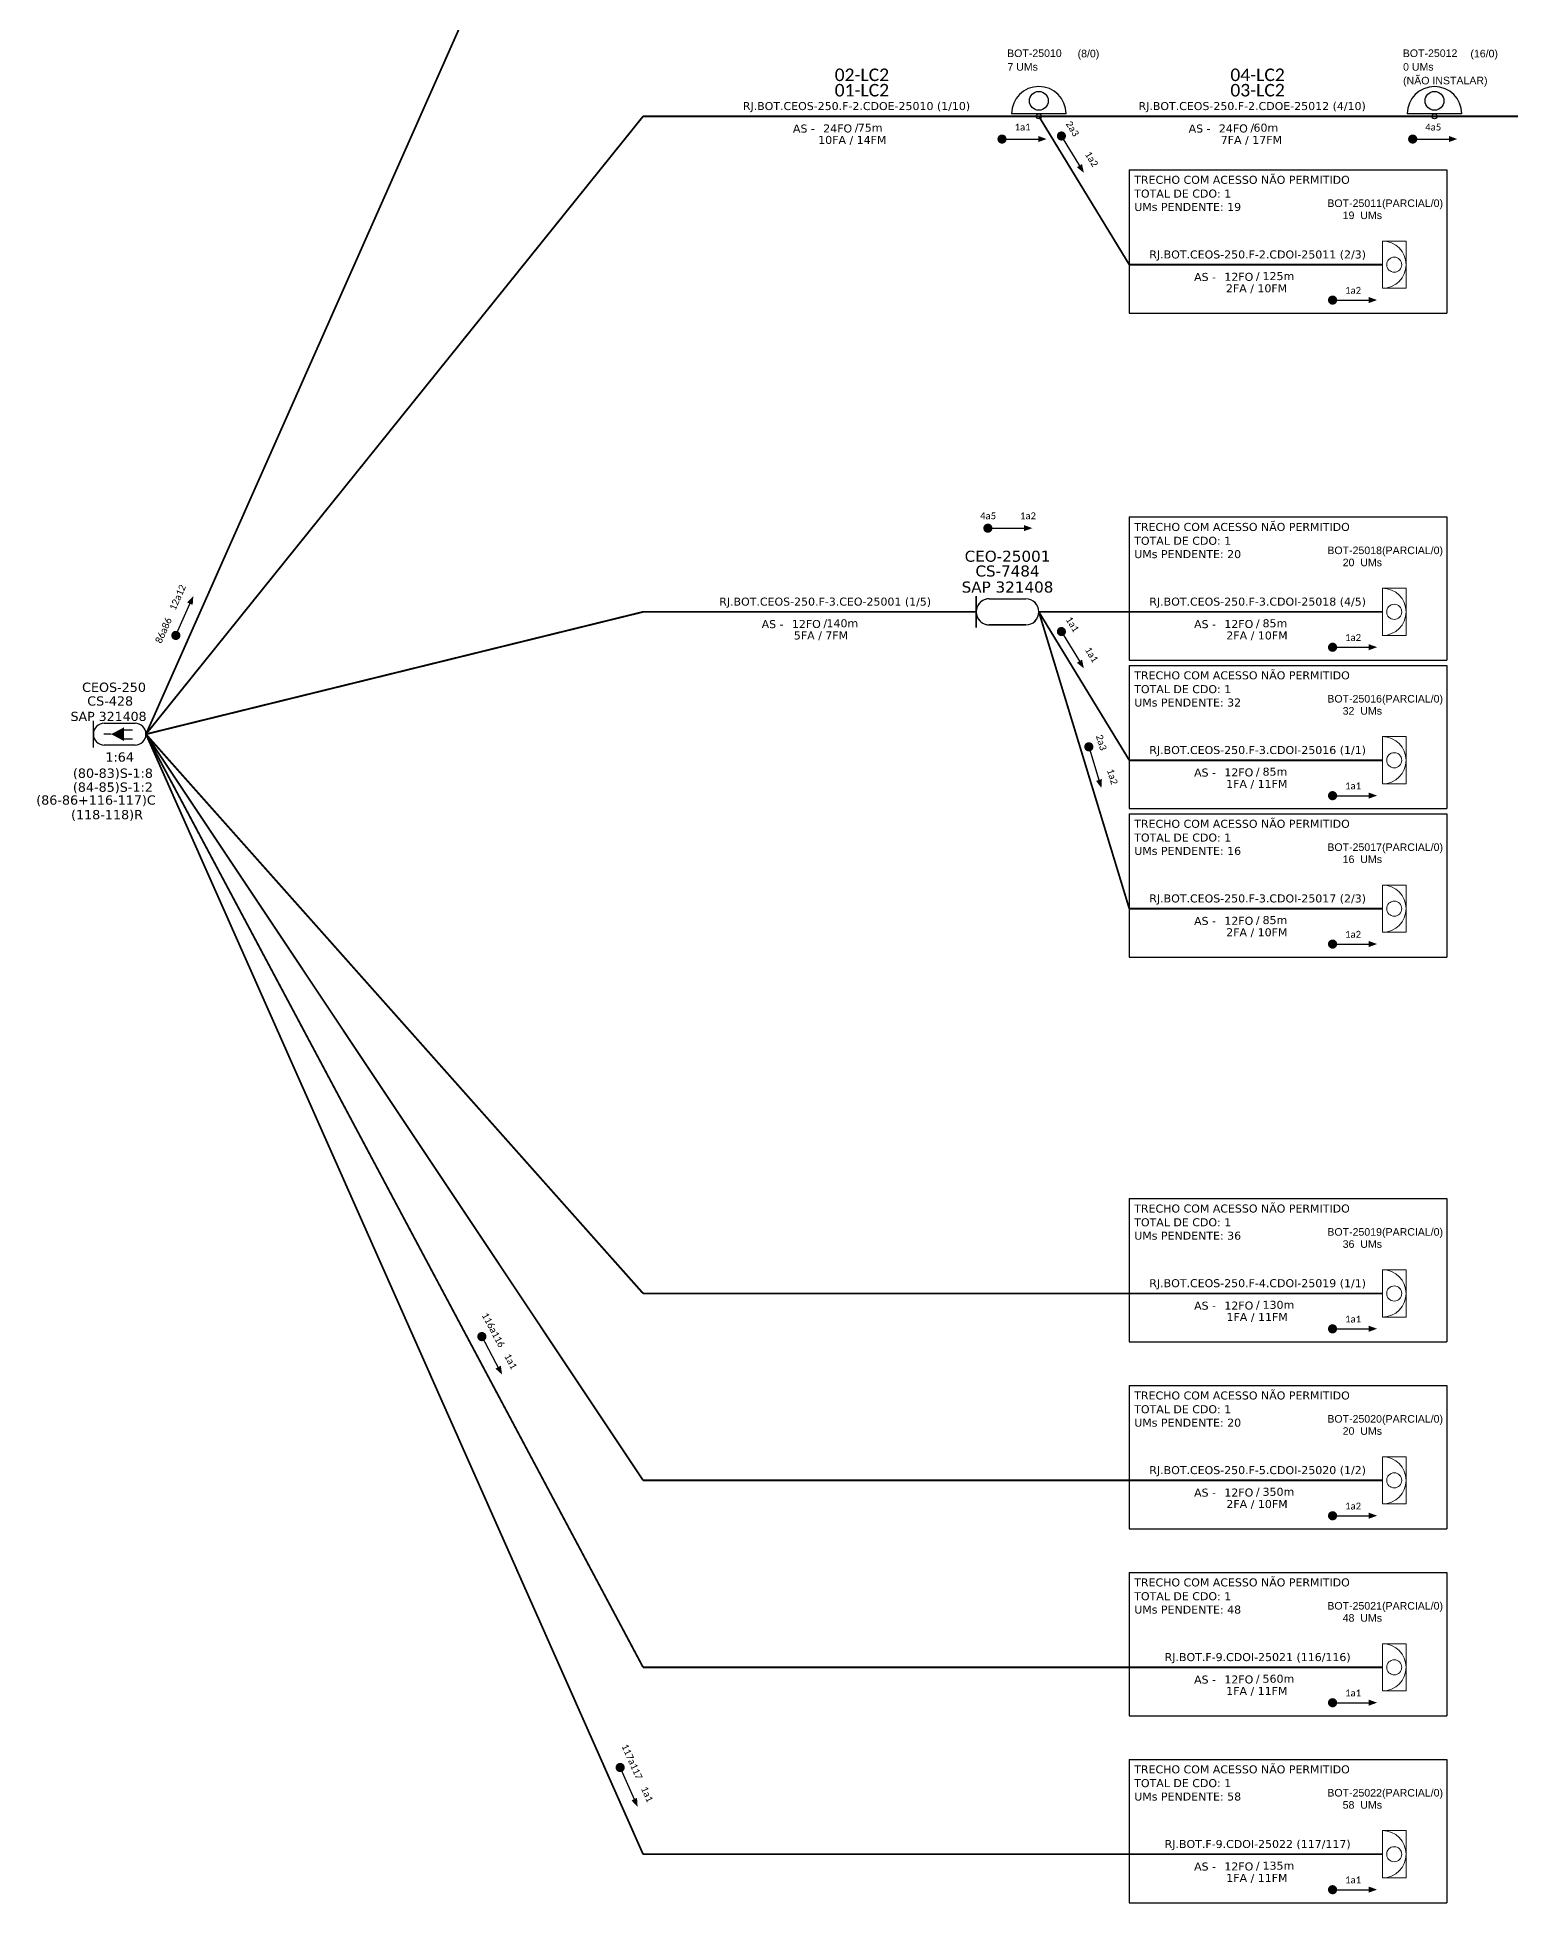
# Model space of a CAD drawing. Header units: millimetres. Extents: x 6890 to 7761, y -602 to 149.
# Drawn here: x 6938.8 to 7261, y -602.4 to -194.7 of the extents above; entities that cross this region are included whole.
import ezdxf
from ezdxf.enums import TextEntityAlignment as Align

# ---------------------------------------------------------------- set-up
doc = ezdxf.new("R2010")
doc.units = ezdxf.units.MM
for name, color, linetype, lineweight in [("20.0-LEGENDA DOS CDO'S", 1, 'Continuous', 0), ('20.1-CDO_INTERIOR', 1, 'Continuous', 0), ('20.2-CDO_POSTE', 1, 'Continuous', 5), ('40.1-ETIQUETAS', 1, 'Continuous', 20)]:
    doc.layers.add(name, color=color, linetype=linetype, lineweight=lineweight)
for name, color, linetype in [('20.4-CEOS', 1, 'Continuous'), ('CABO OPTICO EXISTENTE', 5, 'Continuous'), ('CAP a instalar', 1, 'Continuous'), ('CD de instalação futura', 8, 'Continuous'), ('label_cabos', 7, 'Continuous'), ('SETA', 7, 'Continuous')]:
    doc.layers.add(name, color=color, linetype=linetype)
doc.styles.add('ARIAL', font='arial.ttf')
doc.styles.add('siredit', font='verdana.ttf')
doc.linetypes.add('FENCELINE1', pattern='A,0.25,-0.1,[133,ltypeshp.shx,S=0.1,R=0,X=-0.1,Y=0],-0.1,1', length=1.45)

# ---------------------------------------------------------------- blocks, each defined once
blk = doc.blocks.new('ETIQUETA_RS5F')
at = {"layer": '40.1-ETIQUETAS', "color": 0, "style": 'siredit'}
blk.add_text('/', height=1.5, dxfattribs=at).set_placement((1.55, -1.95), align=Align.MIDDLE_RIGHT)
for tag, p in [('ETIQUETA_R_PRIMARIA', (1.18, 4.1)), ('ETIQUETA_R_SECUNDARIA', (1.18, 2.1)), ('F_ATIVAS/F_MORTAS', (1.11, -4.24))]:
    blk.add_attdef(tag, text='', height=1.5, dxfattribs=at).set_placement(p, align=Align.MIDDLE_CENTER)
for tag, p in [('TIPO_CABO', (-6.62, -2.12)), ('CAP_CABO', (0.37, -2.09))]:
    blk.add_attdef(tag, text='', height=1.5, dxfattribs=at).set_placement(p, align=Align.MIDDLE_RIGHT)
blk.add_attdef('METROS', text='', height=1.5, dxfattribs=at).set_placement((2.11, -1.95), align=Align.MIDDLE_LEFT)
for tag, p in [('FUSÃO_1', (0.82, -8.39)), ('FUSÃO_2', (0.82, -10.6)), ('FUSÃO_3', (0.82, -12.93)), ('FUSÃO_4', (0.82, -15.14)), ('FUSÃO_5', (0.82, -17.16))]:
    blk.add_attdef(tag, text='', height=1.5, dxfattribs=at).set_placement(p, align=Align.CENTER)
blk = doc.blocks.new('CDOE-TEXTO PADRÃO')
at = {"layer": "20.0-LEGENDA DOS CDO'S", "color": 0, "style": 'ARIAL'}
for tag, p in [('CDO_N', (0.49, 7.39)), ('CORDOALHA', (0.5, 4.33)), ('SAP', (0.51, 1.67)), ('SPLITER_1', (0.59, -0.91)), ('SPLITER_2', (0.6, -3.55)), ('(XX-XX_F)S', (0.54, -8.29)), ('(XX-XX_L)S', (0.55, -10.83)), ('UMS', (0.55, -13.15))]:
    blk.add_attdef(tag, p, '', height=1.7, rotation=0.118, dxfattribs=at)
blk.add_attdef('FIBRAS_UTILIZADAS', text='', height=1.7, rotation=0.118, dxfattribs=at).set_placement((19.77, 7.43), align=Align.CENTER)
blk = doc.blocks.new('CDOE POSTE_')
at = {"color": 1}
blk.add_line((12.92, -5.49), (-2.38, -5.49), dxfattribs=at)
for centre, radius in [((5.27, -1.86), 2.64), ((5.27, -6.2), 0.708)]:
    blk.add_circle(centre, radius, dxfattribs=at)
blk.add_arc((5.27, -5.49), 7.65, 0, 180, dxfattribs=at)
blk = doc.blocks.new('CDOI_INT')
at = {"layer": '20.1-CDO_INTERIOR', "color": 0, "lineweight": 18}
blk.add_lwpolyline([(4.25, -4.25), (4.25, 4.25), (0, 4.25), (0, -4.25)], close=True, dxfattribs=at)
blk.add_circle((2.12, 0), 1.36, dxfattribs=at)
blk.add_arc((0, 0), 4.25, 270, 90, dxfattribs=at)
at = {"layer": "20.0-LEGENDA DOS CDO'S", "color": 0, "style": 'ARIAL'}
for tag, p in [('CDO_N', (-0.08, 10.38)), ('SPLITER_1', (21.18, 10.38)), ('SAP', (-0.08, 6.23)), ('SURVEY', (-0.08, 8.2)), ('SPLITER_2', (21.19, 8.68)), ('1:XX', (5.94, -2.22)), ('UMS', (5.94, -4.24))]:
    blk.add_attdef(tag, p, '', height=1.36, dxfattribs=at)
blk.add_attdef('FIBRAS_UTILIZADAS', text='', height=1.36, dxfattribs=at).set_placement((15.34, 10.38), align=Align.CENTER)
blk = doc.blocks.new('CEO')
at = {"layer": 'CAP a instalar', "linetype": 'Continuous'}
for p, q in [((34376.45, 58706.74), (34376.45, 58714.31)), ((34379.59, 58713.67), (34388.39, 58713.67)), ((34388.39, 58707.39), (34379.59, 58707.39))]:
    blk.add_line(p, q, dxfattribs=at)
for centre, start_param, end_param in [((34379.59, 58710.53), 6.283185, 9.424778), ((34388.39, 58710.53), 3.141593, 6.283185)]:
    blk.add_ellipse(centre, major_axis=(0, 3.14), ratio=1, start_param=start_param, end_param=end_param, dxfattribs=at)
at = {"layer": '20.4-CEOS', "color": 7, "style": 'siredit'}
for tag, p in [('CEO-2701', (34383.99, 58725.26)), ('CSPROJ.', (34383.99, 58721.69)), ('SAP321406', (34383.99, 58717.83))]:
    blk.add_attdef(tag, text='', height=2.66, rotation=0.0129, dxfattribs=at).set_placement(p, align=Align.TOP_CENTER)
blk = doc.blocks.new('CEOS_UN_SC')
at = {"layer": '20.4-CEOS', "color": 0}
for p, q in [((-9.11, 2.39), (-2.39, 2.39)), ((-2.39, -2.39), (-9.11, -2.39))]:
    blk.add_line(p, q, dxfattribs=at)
for points in [[(-11.5, -2.89), (-11.5, 2.89)], [(-7.6, 0), (-9.22, 0)], [(-4.96, 0.95), (-2.92, 0.95)], [(-4.96, -1.04), (-2.92, -1.04)]]:
    blk.add_lwpolyline(points, dxfattribs=at)
blk.add_lwpolyline([(-7.6, 0, 0, 2.95, 0), (-4.83, 0, 2.95, 2.95, 0)], format="xyseb", dxfattribs=at)
for centre, start, end in [((-9.11, 0), 90, 270), ((-2.39, 0), 270, 90)]:
    blk.add_arc(centre, 2.39, start, end, dxfattribs=at)
at = {"layer": '20.4-CEOS', "color": 7, "style": 'siredit'}
for tag, height, p in [('LOCAL?', 2.03, (-5.75, 7.27)), ('NOME?', 2.03, (-5.75, 10.27)), ('TIPO?', 2, (-8.17, 3.89))]:
    blk.add_attdef(tag, text='', height=height, dxfattribs=at).set_placement(p, align=Align.MIDDLE_CENTER)
for tag, p in [('RACIO_SPLITAGEM', (-5.75, -3.97)), ('FIBRAS_RESERVA', (-5.75, -7.51))]:
    blk.add_attdef(tag, text='', height=2.03, dxfattribs=at).set_placement(p, align=Align.TOP_CENTER)

msp = doc.modelspace()

# ---------------------------------------------------------------- linework, layer by layer
at = {"color": 8}
msp.add_line((7250.26, -211.39), (7238.36, -211.39), dxfattribs=at)
at = {"const_width": 1}
for points in [[(7149.25, -216.92, 1), (7150.25, -216.92, 1)], [(7162.48, -215.82, 1), (7162.99, -216.67, 1)], [(7239.04, -216.92, 1), (7240.04, -216.92, 1)]]:
    msp.add_lwpolyline(points, format="xyb", close=True, dxfattribs=at)
at = {"color": 3}
for points in [[(7177.58, -223.63), (7247, -223.63), (7247, -254.96)], [(7177.58, -223.63), (7177.58, -254.96)], [(7177.58, -254.96), (7247, -254.96)], [(7177.58, -299.52), (7247, -299.52), (7247, -330.85)], [(7177.58, -299.52), (7177.58, -330.85)], [(7177.58, -330.85), (7247, -330.85)], [(7177.58, -331.96), (7247, -331.96), (7247, -363.29)], [(7177.58, -331.96), (7177.58, -363.29)], [(7177.58, -363.29), (7247, -363.29)], [(7177.58, -364.4), (7247, -364.4), (7247, -395.74)], [(7177.58, -364.4), (7177.58, -395.74)], [(7177.58, -395.74), (7247, -395.74)], [(7177.58, -448.51), (7247, -448.51), (7247, -479.84)], [(7177.58, -448.51), (7177.58, -479.84)], [(7177.58, -479.84), (7247, -479.84)], [(7177.58, -489.37), (7247, -489.37), (7247, -520.71)], [(7177.58, -489.37), (7177.58, -520.71)], [(7177.58, -520.71), (7247, -520.71)], [(7177.58, -530.24), (7247, -530.24), (7247, -561.57)], [(7177.58, -530.24), (7177.58, -561.57)], [(7177.58, -561.57), (7247, -561.57)], [(7177.58, -571.11), (7247, -571.11), (7247, -602.44)], [(7177.58, -571.11), (7177.58, -602.44)], [(7177.58, -602.44), (7247, -602.44)]]:
    msp.add_lwpolyline(points, dxfattribs=at)
at = {"color": 8}
for points, const_width in [([(7221.52, -252.12, 1), (7222.52, -252.12, 1)], 1), ([(7146.16, -301.98, 1), (7147.16, -301.98, 1)], 0.999), ([(6968.91, -325.87, 1), (6969.32, -324.96, 1)], 1), ([(7162.48, -324.15, 1), (7162.99, -325, 1)], 1), ([(7221.52, -328.01, 1), (7222.52, -328.01, 1)], 1), ([(7168.59, -349.29, 1), (7168.88, -350.25, 1)], 1), ([(7221.52, -360.45, 1), (7222.52, -360.45, 1)], 1), ([(7221.52, -392.89, 1), (7222.52, -392.89, 1)], 1), ([(7221.52, -477, 1), (7222.52, -477, 1)], 1), ([(7035.79, -478.25, 1), (7036.26, -479.14, 1)], 1), ([(7221.52, -517.86, 1), (7222.52, -517.86, 1)], 1), ([(7221.52, -558.73, 1), (7222.52, -558.73, 1)], 1), ([(7066.06, -572.42, 1), (7066.46, -573.34, 1)], 1), ([(7221.52, -599.6, 1), (7222.52, -599.6, 1)], 1)]:
    msp.add_lwpolyline(points, format="xyb", close=True, dxfattribs=dict(at, const_width=const_width))
for points in [[(7144.11, -316.83), (7144.11, -323.7)], [(7146.96, -317.42), (7154.95, -317.42)], [(7146.96, -323.12), (7154.95, -323.12)]]:
    msp.add_lwpolyline(points, dxfattribs=at)
for centre, radius in [((7244.31, -208.56), 2.05), ((7244.31, -211.94), 0.551)]:
    msp.add_circle(centre, radius, dxfattribs=at)
for centre, radius, start, end in [((7244.31, -211.39), 5.95, 0, 180), ((7146.96, -320.27), 2.85, 90.0129, 270.0129), ((7154.95, -320.27), 2.85, 270.0129, 90.0129)]:
    msp.add_arc(centre, radius, start, end, dxfattribs=at)
at = {"layer": 'CAP a instalar', "linetype": 'FENCELINE1', "ltscale": 6, "const_width": 0.4}
for points in [[(6962.58, -347.01), (7071.28, -102.17)], [(7071.28, -211.94), (6962.58, -347.01)], [(7071.28, -211.94), (7157.8, -211.94)], [(7157.8, -211.94), (7244.31, -211.94)], [(7244.31, -211.94), (7330.83, -211.94)]]:
    msp.add_lwpolyline(points, dxfattribs=at)
at = {"layer": 'CAP a instalar', "color": 8, "linetype": 'FENCELINE1', "ltscale": 6, "const_width": 0.4}
for points in [[(7157.8, -211.94), (7177.58, -244.38)], [(7177.58, -244.38), (7232.92, -244.38)], [(6962.58, -347.01), (7071.28, -320.27)], [(7071.28, -320.27), (7144.11, -320.27)], [(7157.8, -320.27), (7177.58, -352.71)], [(7157.8, -320.27), (7232.92, -320.27)], [(7157.8, -320.27), (7177.58, -385.15)], [(7071.28, -469.26), (6962.58, -347.01)], [(7071.28, -510.12), (6962.58, -347.01)], [(7071.28, -550.99), (6962.58, -347.01)], [(7071.28, -591.85), (6962.58, -347.01)], [(7177.58, -352.71), (7232.92, -352.71)], [(7177.58, -385.15), (7232.92, -385.15)], [(7071.28, -469.26), (7232.92, -469.26)], [(7071.28, -510.12), (7232.92, -510.12)], [(7071.28, -550.99), (7232.92, -550.99)], [(7071.28, -591.85), (7232.92, -591.85)]]:
    msp.add_lwpolyline(points, dxfattribs=at)
at = {"layer": 'SETA'}
for points in [[(7162.57, -215.97), (7167.03, -223.32)], [(7149.75, -216.92), (7158.35, -216.92)], [(7239.54, -216.92), (7248.14, -216.92)]]:
    msp.add_lwpolyline(points, dxfattribs=at)
at = {"layer": 'SETA', "color": 8}
for points in [[(7222.02, -252.12), (7230.61, -252.12)], [(7146.66, -301.98), (7155.24, -301.98)], [(6968.99, -325.71), (6972.49, -317.86)], [(7162.57, -324.3), (7167.03, -331.65)], [(7222.02, -328.01), (7230.61, -328.01)], [(7168.64, -349.46), (7171.14, -357.69)], [(7222.02, -360.45), (7230.61, -360.45)], [(7222.02, -392.89), (7230.61, -392.89)], [(7222.02, -477), (7230.61, -477)], [(7035.87, -478.41), (7039.91, -486)], [(7222.02, -517.86), (7230.61, -517.86)], [(7222.02, -558.73), (7230.61, -558.73)], [(7066.13, -572.59), (7069.61, -580.45)], [(7222.02, -599.6), (7230.61, -599.6)]]:
    msp.add_lwpolyline(points, dxfattribs=at)
at = {"layer": 'SETA'}
for points in [[(7157.66, -216.24), (7159.49, -216.91), (7157.66, -217.58)], [(7247.45, -216.24), (7249.28, -216.91), (7247.45, -217.58)], [(7167.25, -222.37), (7167.64, -224.29), (7166.12, -223.07)]]:
    msp.add_solid(points, dxfattribs=at)
at = {"layer": 'SETA', "color": 8}
for points in [[(7229.92, -251.44), (7231.76, -252.11), (7229.92, -252.77)], [(7154.55, -301.3), (7156.38, -301.97), (7154.55, -302.63)], [(6971.58, -318.21), (6972.94, -316.81), (6972.8, -318.75)], [(7229.92, -327.33), (7231.76, -327.99), (7229.92, -328.66)], [(7167.25, -330.7), (7167.64, -332.62), (7166.12, -331.4)], [(7171.59, -356.83), (7171.48, -358.78), (7170.31, -357.22)], [(7229.92, -359.77), (7231.76, -360.44), (7229.92, -361.1)], [(7229.92, -392.21), (7231.76, -392.88), (7229.92, -393.54)], [(7229.92, -476.32), (7231.76, -476.98), (7229.92, -477.65)], [(7040.18, -485.07), (7040.45, -487), (7039, -485.7)], [(7229.92, -517.18), (7231.76, -517.85), (7229.92, -518.52)], [(7229.92, -558.05), (7231.76, -558.72), (7229.92, -559.38)], [(7069.95, -579.54), (7070.08, -581.49), (7068.73, -580.08)], [(7229.92, -598.92), (7231.76, -599.58), (7229.92, -600.25)]]:
    msp.add_solid(points, dxfattribs=at)

# ---------------------------------------------------------------- block references
at = {"layer": '20.2-CDO_POSTE'}
ref = msp.add_blockref('CDOE-TEXTO PADRÃO', (7157.96, -210.05), dxfattribs=dict(at, xscale=0.972000002861023, yscale=0.972000002861023, zscale=0.972000002861023))
ref.add_attrib('CDO_N', 'BOT-25010', (7150.87, -198.99), dxfattribs={"layer": "20.0-LEGENDA DOS CDO'S", "color": 0, "height": 1.652, "rotation": 0.118, "style": 'ARIAL'})
ref.add_attrib('CORDOALHA', '7 UMs', (7150.93, -201.97), dxfattribs={"layer": "20.0-LEGENDA DOS CDO'S", "color": 0, "height": 1.652, "rotation": 0.118, "style": 'ARIAL'})
ref.add_attrib('FIBRAS_UTILIZADAS', '       (8/0)', dxfattribs={"layer": "20.0-LEGENDA DOS CDO'S", "color": 0, "height": 1.6523, "rotation": 0.118, "style": 'ARIAL'}).set_placement((7166.41, -199.06), align=Align.CENTER)
at = {"layer": '20.2-CDO_POSTE', "color": 8}
ref = msp.add_blockref('CDOE-TEXTO PADRÃO', (7244.47, -210.05), dxfattribs=dict(at, xscale=0.972000002861023, yscale=0.972000002861023, zscale=0.972000002861023))
ref.add_attrib('CDO_N', 'BOT-25012', (7237.38, -198.99), dxfattribs={"layer": "20.0-LEGENDA DOS CDO'S", "color": 0, "height": 1.652, "rotation": 0.118, "style": 'ARIAL'})
ref.add_attrib('CORDOALHA', '0 UMs', (7237.44, -201.97), dxfattribs={"layer": "20.0-LEGENDA DOS CDO'S", "color": 0, "height": 1.652, "rotation": 0.118, "style": 'ARIAL'})
ref.add_attrib('SAP', '(NÃO INSTALAR)', (7237.44, -204.97), dxfattribs={"layer": "20.0-LEGENDA DOS CDO'S", "color": 0, "height": 1.6523, "rotation": 0.118, "style": 'ARIAL'})
ref.add_attrib('FIBRAS_UTILIZADAS', '       (16/0)', dxfattribs={"layer": "20.0-LEGENDA DOS CDO'S", "color": 0, "height": 1.6523, "rotation": 0.118, "style": 'ARIAL'}).set_placement((7252.93, -199.06), align=Align.CENTER)
at = {"layer": '20.4-CEOS'}
ref = msp.add_blockref('CEOS_UN_SC', (6962.58, -347.01), dxfattribs=at)
ref.add_attrib('NOME?', 'CEOS-250', dxfattribs={"color": 7, "height": 2.028, "style": 'siredit'}).set_placement((6955.6, -336.75), align=Align.MIDDLE_CENTER)
ref.add_attrib('LOCAL?', 'CS-428', dxfattribs={"color": 7, "height": 2.028, "style": 'siredit'}).set_placement((6954.76, -339.75), align=Align.MIDDLE_CENTER)
ref.add_attrib('TIPO?', 'SAP 321408', dxfattribs={"color": 7, "height": 2, "style": 'siredit'}).set_placement((6954.41, -343.12), align=Align.MIDDLE_CENTER)
ref.add_attrib('RACIO_SPLITAGEM', '1:64', dxfattribs={"color": 7, "height": 2.028, "style": 'siredit'}).set_placement((6956.83, -350.99), align=Align.TOP_CENTER)
ref.add_attrib('FIBRAS_RESERVA', '(80-83)S-1:8', dxfattribs={"color": 7, "height": 2.0275, "style": 'siredit'}).set_placement((6955.36, -354.52), align=Align.TOP_CENTER)
at = {"layer": 'CAP a instalar', "linetype": 'FENCELINE1', "ltscale": 7}
ref = msp.add_blockref('ETIQUETA_RS5F', (7116.55, -212.15), dxfattribs=dict(at, xscale=1.166399984999771, yscale=1.166399984999771, zscale=1.166399984999771))
ref.add_attrib('ETIQUETA_R_SECUNDARIA', 'RJ.BOT.CEOS-250.F-2.CDOE-25010 (1/10)', dxfattribs={"layer": '40.1-ETIQUETAS', "color": 0, "height": 1.7496, "style": 'siredit'}).set_placement((7117.93, -209.7), align=Align.MIDDLE_CENTER)
ref.add_attrib('TIPO_CABO', 'AS -', dxfattribs={"layer": '40.1-ETIQUETAS', "color": 0, "height": 1.75, "style": 'siredit'}).set_placement((7108.83, -214.62), align=Align.MIDDLE_RIGHT)
ref.add_attrib('CAP_CABO', '24FO', dxfattribs={"layer": '40.1-ETIQUETAS', "color": 0, "height": 1.75, "style": 'siredit'}).set_placement((7116.98, -214.59), align=Align.MIDDLE_RIGHT)
ref.add_attrib('METROS', '75m', dxfattribs={"layer": '40.1-ETIQUETAS', "color": 0, "height": 1.75, "style": 'siredit'}).set_placement((7118.22, -214.43), align=Align.MIDDLE_LEFT)
ref.add_attrib('F_ATIVAS/F_MORTAS', '10FA / 14FM', dxfattribs={"layer": '40.1-ETIQUETAS', "color": 0, "height": 1.7496, "style": 'siredit'}).set_placement((7117.02, -217.1), align=Align.MIDDLE_CENTER)
ref = msp.add_blockref('ETIQUETA_RS5F', (7203.06, -212.15), dxfattribs=dict(at, xscale=1.166399984999771, yscale=1.166399984999771, zscale=1.166399984999771))
ref.add_attrib('ETIQUETA_R_SECUNDARIA', 'RJ.BOT.CEOS-250.F-2.CDOE-25012 (4/10)', dxfattribs={"layer": '40.1-ETIQUETAS', "color": 0, "height": 1.7496, "style": 'siredit'}).set_placement((7204.44, -209.7), align=Align.MIDDLE_CENTER)
ref.add_attrib('TIPO_CABO', 'AS -', dxfattribs={"layer": '40.1-ETIQUETAS', "color": 0, "height": 1.75, "style": 'siredit'}).set_placement((7195.35, -214.62), align=Align.MIDDLE_RIGHT)
ref.add_attrib('CAP_CABO', '24FO', dxfattribs={"layer": '40.1-ETIQUETAS', "color": 0, "height": 1.75, "style": 'siredit'}).set_placement((7203.49, -214.59), align=Align.MIDDLE_RIGHT)
ref.add_attrib('METROS', '60m', dxfattribs={"layer": '40.1-ETIQUETAS', "color": 0, "height": 1.75, "style": 'siredit'}).set_placement((7204.74, -214.43), align=Align.MIDDLE_LEFT)
ref.add_attrib('F_ATIVAS/F_MORTAS', '7FA / 17FM', dxfattribs={"layer": '40.1-ETIQUETAS', "color": 0, "height": 1.75, "style": 'siredit'}).set_placement((7204.27, -217.1), align=Align.MIDDLE_CENTER)
at = {"layer": 'CAP a instalar', "color": 8, "linetype": 'FENCELINE1', "ltscale": 7}
ref = msp.add_blockref('ETIQUETA_RS5F', (7204.26, -244.59), dxfattribs=dict(at, xscale=1.166399984998861, yscale=1.166399984998861, zscale=1.166399984998861))
ref.add_attrib('ETIQUETA_R_SECUNDARIA', 'RJ.BOT.CEOS-250.F-2.CDOI-25011 (2/3)', dxfattribs={"layer": 'CABO OPTICO EXISTENTE', "color": 0, "height": 1.7496, "style": 'siredit'}).set_placement((7205.64, -242.14), align=Align.MIDDLE_CENTER)
ref.add_attrib('TIPO_CABO', 'AS -', dxfattribs={"layer": '40.1-ETIQUETAS', "color": 0, "height": 1.75, "style": 'siredit'}).set_placement((7196.54, -247.06), align=Align.MIDDLE_RIGHT)
ref.add_attrib('CAP_CABO', '12FO', dxfattribs={"layer": '40.1-ETIQUETAS', "color": 0, "height": 1.75, "style": 'siredit'}).set_placement((7204.69, -247.03), align=Align.MIDDLE_RIGHT)
ref.add_attrib('METROS', '125m', dxfattribs={"layer": '40.1-ETIQUETAS', "color": 0, "height": 1.75, "style": 'siredit'}).set_placement((7206.72, -246.87), align=Align.MIDDLE_LEFT)
ref.add_attrib('F_ATIVAS/F_MORTAS', '2FA / 10FM', dxfattribs={"layer": '40.1-ETIQUETAS', "color": 0, "height": 1.75, "style": 'siredit'}).set_placement((7205.4, -249.54), align=Align.MIDDLE_CENTER)
at = {"layer": 'CAP a instalar', "color": 8, "linetype": 'FENCELINE1'}
ref = msp.add_blockref('CEO', (-24061.03, -53614.61), dxfattribs=dict(at, xscale=0.9077475237572799, yscale=0.9077475237572799, zscale=0.9077475237572799))
ref.add_attrib('SAP321406', 'SAP 321408', dxfattribs={"layer": '20.4-CEOS', "color": 8, "height": 2.413, "rotation": 0.0129, "style": 'siredit'}).set_placement((7150.95, -313.64), align=Align.TOP_CENTER)
ref.add_attrib('CSPROJ.', 'CS-7484', dxfattribs={"layer": '20.4-CEOS', "color": 8, "height": 2.413, "rotation": 0.0129, "style": 'siredit'}).set_placement((7150.95, -310.13), align=Align.TOP_CENTER)
ref.add_attrib('CEO-2701', 'CEO-25001', dxfattribs={"layer": '20.4-CEOS', "color": 8, "height": 2.413, "rotation": 0.0129, "style": 'siredit'}).set_placement((7150.95, -306.9), align=Align.TOP_CENTER)
at = {"layer": 'CAP a instalar', "color": 8, "linetype": 'FENCELINE1', "ltscale": 7}
ref = msp.add_blockref('ETIQUETA_RS5F', (7109.7, -320.48), dxfattribs=dict(at, xscale=1.166399984999771, yscale=1.166399984999771, zscale=1.166399984999771))
ref.add_attrib('ETIQUETA_R_SECUNDARIA', 'RJ.BOT.CEOS-250.F-3.CEO-25001 (1/5)', dxfattribs={"layer": '40.1-ETIQUETAS', "color": 0, "height": 1.7496, "style": 'siredit'}).set_placement((7111.08, -318.03), align=Align.MIDDLE_CENTER)
ref.add_attrib('TIPO_CABO', 'AS -', dxfattribs={"layer": '40.1-ETIQUETAS', "color": 0, "height": 1.75, "style": 'siredit'}).set_placement((7101.99, -322.95), align=Align.MIDDLE_RIGHT)
ref.add_attrib('CAP_CABO', '12FO', dxfattribs={"layer": '40.1-ETIQUETAS', "color": 0, "height": 1.75, "style": 'siredit'}).set_placement((7110.13, -322.92), align=Align.MIDDLE_RIGHT)
ref.add_attrib('METROS', '140m', dxfattribs={"layer": '40.1-ETIQUETAS', "color": 0, "height": 1.75, "style": 'siredit'}).set_placement((7111.38, -322.76), align=Align.MIDDLE_LEFT)
ref.add_attrib('F_ATIVAS/F_MORTAS', '5FA / 7FM', dxfattribs={"layer": '40.1-ETIQUETAS', "color": 0, "height": 1.75, "style": 'siredit'}).set_placement((7110.17, -325.43), align=Align.MIDDLE_CENTER)
ref = msp.add_blockref('ETIQUETA_RS5F', (7204.26, -320.48), dxfattribs=dict(at, xscale=1.166399984998861, yscale=1.166399984998861, zscale=1.166399984998861))
ref.add_attrib('ETIQUETA_R_SECUNDARIA', 'RJ.BOT.CEOS-250.F-3.CDOI-25018 (4/5)', dxfattribs={"layer": 'CABO OPTICO EXISTENTE', "color": 0, "height": 1.7496, "style": 'siredit'}).set_placement((7205.64, -318.03), align=Align.MIDDLE_CENTER)
ref.add_attrib('TIPO_CABO', 'AS -', dxfattribs={"layer": '40.1-ETIQUETAS', "color": 0, "height": 1.75, "style": 'siredit'}).set_placement((7196.54, -322.95), align=Align.MIDDLE_RIGHT)
ref.add_attrib('CAP_CABO', '12FO', dxfattribs={"layer": '40.1-ETIQUETAS', "color": 0, "height": 1.75, "style": 'siredit'}).set_placement((7204.69, -322.92), align=Align.MIDDLE_RIGHT)
ref.add_attrib('METROS', '85m', dxfattribs={"layer": '40.1-ETIQUETAS', "color": 0, "height": 1.75, "style": 'siredit'}).set_placement((7206.72, -322.76), align=Align.MIDDLE_LEFT)
ref.add_attrib('F_ATIVAS/F_MORTAS', '2FA / 10FM', dxfattribs={"layer": '40.1-ETIQUETAS', "color": 0, "height": 1.75, "style": 'siredit'}).set_placement((7205.49, -325.43), align=Align.MIDDLE_CENTER)
ref = msp.add_blockref('ETIQUETA_RS5F', (7204.26, -352.92), dxfattribs=dict(at, xscale=1.166399984998861, yscale=1.166399984998861, zscale=1.166399984998861))
ref.add_attrib('ETIQUETA_R_SECUNDARIA', 'RJ.BOT.CEOS-250.F-3.CDOI-25016 (1/1)', dxfattribs={"layer": 'CABO OPTICO EXISTENTE', "color": 0, "height": 1.7496, "style": 'siredit'}).set_placement((7205.64, -350.47), align=Align.MIDDLE_CENTER)
ref.add_attrib('TIPO_CABO', 'AS -', dxfattribs={"layer": '40.1-ETIQUETAS', "color": 0, "height": 1.75, "style": 'siredit'}).set_placement((7196.54, -355.39), align=Align.MIDDLE_RIGHT)
ref.add_attrib('CAP_CABO', '12FO', dxfattribs={"layer": '40.1-ETIQUETAS', "color": 0, "height": 1.75, "style": 'siredit'}).set_placement((7204.69, -355.36), align=Align.MIDDLE_RIGHT)
ref.add_attrib('METROS', '85m', dxfattribs={"layer": '40.1-ETIQUETAS', "color": 0, "height": 1.75, "style": 'siredit'}).set_placement((7206.72, -355.2), align=Align.MIDDLE_LEFT)
ref.add_attrib('F_ATIVAS/F_MORTAS', '1FA / 11FM', dxfattribs={"layer": '40.1-ETIQUETAS', "color": 0, "height": 1.75, "style": 'siredit'}).set_placement((7205.45, -357.87), align=Align.MIDDLE_CENTER)
ref = msp.add_blockref('ETIQUETA_RS5F', (7204.26, -385.36), dxfattribs=dict(at, xscale=1.166399984998861, yscale=1.166399984998861, zscale=1.166399984998861))
ref.add_attrib('ETIQUETA_R_SECUNDARIA', 'RJ.BOT.CEOS-250.F-3.CDOI-25017 (2/3)', dxfattribs={"layer": 'CABO OPTICO EXISTENTE', "color": 0, "height": 1.7496, "style": 'siredit'}).set_placement((7205.64, -382.91), align=Align.MIDDLE_CENTER)
ref.add_attrib('TIPO_CABO', 'AS -', dxfattribs={"layer": '40.1-ETIQUETAS', "color": 0, "height": 1.75, "style": 'siredit'}).set_placement((7196.54, -387.83), align=Align.MIDDLE_RIGHT)
ref.add_attrib('CAP_CABO', '12FO', dxfattribs={"layer": '40.1-ETIQUETAS', "color": 0, "height": 1.75, "style": 'siredit'}).set_placement((7204.69, -387.8), align=Align.MIDDLE_RIGHT)
ref.add_attrib('METROS', '85m', dxfattribs={"layer": '40.1-ETIQUETAS', "color": 0, "height": 1.75, "style": 'siredit'}).set_placement((7206.72, -387.64), align=Align.MIDDLE_LEFT)
ref.add_attrib('F_ATIVAS/F_MORTAS', '2FA / 10FM', dxfattribs={"layer": '40.1-ETIQUETAS', "color": 0, "height": 1.75, "style": 'siredit'}).set_placement((7205.46, -390.31), align=Align.MIDDLE_CENTER)
ref = msp.add_blockref('ETIQUETA_RS5F', (7204.26, -469.47), dxfattribs=dict(at, xscale=1.166399984998861, yscale=1.166399984998861, zscale=1.166399984998861))
ref.add_attrib('ETIQUETA_R_SECUNDARIA', 'RJ.BOT.CEOS-250.F-4.CDOI-25019 (1/1)', dxfattribs={"layer": 'CABO OPTICO EXISTENTE', "color": 0, "height": 1.7496, "style": 'siredit'}).set_placement((7205.64, -467.02), align=Align.MIDDLE_CENTER)
ref.add_attrib('TIPO_CABO', 'AS -', dxfattribs={"layer": '40.1-ETIQUETAS', "color": 0, "height": 1.75, "style": 'siredit'}).set_placement((7196.54, -471.94), align=Align.MIDDLE_RIGHT)
ref.add_attrib('CAP_CABO', '12FO', dxfattribs={"layer": '40.1-ETIQUETAS', "color": 0, "height": 1.75, "style": 'siredit'}).set_placement((7204.69, -471.91), align=Align.MIDDLE_RIGHT)
ref.add_attrib('METROS', '130m', dxfattribs={"layer": '40.1-ETIQUETAS', "color": 0, "height": 1.75, "style": 'siredit'}).set_placement((7206.72, -471.75), align=Align.MIDDLE_LEFT)
ref.add_attrib('F_ATIVAS/F_MORTAS', '1FA / 11FM', dxfattribs={"layer": '40.1-ETIQUETAS', "color": 0, "height": 1.75, "style": 'siredit'}).set_placement((7205.53, -474.42), align=Align.MIDDLE_CENTER)
ref = msp.add_blockref('ETIQUETA_RS5F', (7204.26, -510.34), dxfattribs=dict(at, xscale=1.166399984998861, yscale=1.166399984998861, zscale=1.166399984998861))
ref.add_attrib('ETIQUETA_R_SECUNDARIA', 'RJ.BOT.CEOS-250.F-5.CDOI-25020 (1/2)', dxfattribs={"layer": 'CABO OPTICO EXISTENTE', "color": 0, "height": 1.7496, "style": 'siredit'}).set_placement((7205.64, -507.88), align=Align.MIDDLE_CENTER)
ref.add_attrib('TIPO_CABO', 'AS -', dxfattribs={"layer": '40.1-ETIQUETAS', "color": 0, "height": 1.75, "style": 'siredit'}).set_placement((7196.54, -512.8), align=Align.MIDDLE_RIGHT)
ref.add_attrib('CAP_CABO', '12FO', dxfattribs={"layer": '40.1-ETIQUETAS', "color": 0, "height": 1.75, "style": 'siredit'}).set_placement((7204.69, -512.78), align=Align.MIDDLE_RIGHT)
ref.add_attrib('METROS', '350m', dxfattribs={"layer": '40.1-ETIQUETAS', "color": 0, "height": 1.75, "style": 'siredit'}).set_placement((7206.72, -512.62), align=Align.MIDDLE_LEFT)
ref.add_attrib('F_ATIVAS/F_MORTAS', '2FA / 10FM', dxfattribs={"layer": '40.1-ETIQUETAS', "color": 0, "height": 1.75, "style": 'siredit'}).set_placement((7205.5, -515.29), align=Align.MIDDLE_CENTER)
ref = msp.add_blockref('ETIQUETA_RS5F', (7204.26, -551.2), dxfattribs=dict(at, xscale=1.166399984998861, yscale=1.166399984998861, zscale=1.166399984998861))
ref.add_attrib('ETIQUETA_R_SECUNDARIA', 'RJ.BOT.F-9.CDOI-25021 (116/116)', dxfattribs={"layer": 'CABO OPTICO EXISTENTE', "color": 0, "height": 1.7496, "style": 'siredit'}).set_placement((7205.64, -548.75), align=Align.MIDDLE_CENTER)
ref.add_attrib('TIPO_CABO', 'AS -', dxfattribs={"layer": '40.1-ETIQUETAS', "color": 0, "height": 1.75, "style": 'siredit'}).set_placement((7196.54, -553.67), align=Align.MIDDLE_RIGHT)
ref.add_attrib('CAP_CABO', '12FO', dxfattribs={"layer": '40.1-ETIQUETAS', "color": 0, "height": 1.75, "style": 'siredit'}).set_placement((7204.69, -553.64), align=Align.MIDDLE_RIGHT)
ref.add_attrib('METROS', '560m', dxfattribs={"layer": '40.1-ETIQUETAS', "color": 0, "height": 1.75, "style": 'siredit'}).set_placement((7206.72, -553.48), align=Align.MIDDLE_LEFT)
ref.add_attrib('F_ATIVAS/F_MORTAS', '1FA / 11FM', dxfattribs={"layer": '40.1-ETIQUETAS', "color": 0, "height": 1.75, "style": 'siredit'}).set_placement((7205.46, -556.15), align=Align.MIDDLE_CENTER)
ref = msp.add_blockref('ETIQUETA_RS5F', (7204.26, -592.07), dxfattribs=dict(at, xscale=1.166399984998861, yscale=1.166399984998861, zscale=1.166399984998861))
ref.add_attrib('ETIQUETA_R_SECUNDARIA', 'RJ.BOT.F-9.CDOI-25022 (117/117)', dxfattribs={"layer": 'CABO OPTICO EXISTENTE', "color": 0, "height": 1.7496, "style": 'siredit'}).set_placement((7205.64, -589.61), align=Align.MIDDLE_CENTER)
ref.add_attrib('TIPO_CABO', 'AS -', dxfattribs={"layer": '40.1-ETIQUETAS', "color": 0, "height": 1.75, "style": 'siredit'}).set_placement((7196.54, -594.54), align=Align.MIDDLE_RIGHT)
ref.add_attrib('CAP_CABO', '12FO', dxfattribs={"layer": '40.1-ETIQUETAS', "color": 0, "height": 1.75, "style": 'siredit'}).set_placement((7204.69, -594.51), align=Align.MIDDLE_RIGHT)
ref.add_attrib('METROS', '135m', dxfattribs={"layer": '40.1-ETIQUETAS', "color": 0, "height": 1.75, "style": 'siredit'}).set_placement((7206.72, -594.35), align=Align.MIDDLE_LEFT)
ref.add_attrib('F_ATIVAS/F_MORTAS', '1FA / 11FM', dxfattribs={"layer": '40.1-ETIQUETAS', "color": 0, "height": 1.75, "style": 'siredit'}).set_placement((7205.48, -597.02), align=Align.MIDDLE_CENTER)
at = {"layer": 'CD de instalação futura', "color": 8, "ltscale": 11}
ref = msp.add_blockref('CDOI_INT', (7232.93, -244.38), dxfattribs=dict(at, xscale=1.21541625498503, yscale=1.21541625498503, zscale=1.21541625498503))
ref.add_attrib('CDO_N', 'BOT-25011', dxfattribs={"layer": "20.0-LEGENDA DOS CDO'S", "color": 0, "height": 1.653, "style": 'ARIAL'}).set_placement((7232.82, -231.76), align=Align.RIGHT)
ref.add_attrib('FIBRAS_UTILIZADAS', '    (PARCIAL/0)', dxfattribs={"layer": "20.0-LEGENDA DOS CDO'S", "color": 0, "height": 1.65, "style": 'ARIAL'}).set_placement((7238.23, -231.76), align=Align.CENTER)
ref.add_attrib('SURVEY', '19  UMs', dxfattribs={"layer": "20.0-LEGENDA DOS CDO'S", "color": 0, "height": 1.653, "style": 'ARIAL'}).set_placement((7232.83, -234.41), align=Align.RIGHT)
ref = msp.add_blockref('CDOI_INT', (7232.93, -320.27), dxfattribs=dict(at, xscale=1.21541625498503, yscale=1.21541625498503, zscale=1.21541625498503))
ref.add_attrib('CDO_N', 'BOT-25018', dxfattribs={"layer": "20.0-LEGENDA DOS CDO'S", "color": 0, "height": 1.653, "style": 'ARIAL'}).set_placement((7232.82, -307.65), align=Align.RIGHT)
ref.add_attrib('FIBRAS_UTILIZADAS', '    (PARCIAL/0)', dxfattribs={"layer": "20.0-LEGENDA DOS CDO'S", "color": 0, "height": 1.65, "style": 'ARIAL'}).set_placement((7238.23, -307.65), align=Align.CENTER)
ref.add_attrib('SURVEY', '20  UMs', dxfattribs={"layer": "20.0-LEGENDA DOS CDO'S", "color": 0, "height": 1.653, "style": 'ARIAL'}).set_placement((7232.83, -310.3), align=Align.RIGHT)
ref = msp.add_blockref('CDOI_INT', (7232.93, -352.71), dxfattribs=dict(at, xscale=1.21541625498503, yscale=1.21541625498503, zscale=1.21541625498503))
ref.add_attrib('CDO_N', 'BOT-25016', dxfattribs={"layer": "20.0-LEGENDA DOS CDO'S", "color": 0, "height": 1.653, "style": 'ARIAL'}).set_placement((7232.82, -340.09), align=Align.RIGHT)
ref.add_attrib('FIBRAS_UTILIZADAS', '    (PARCIAL/0)', dxfattribs={"layer": "20.0-LEGENDA DOS CDO'S", "color": 0, "height": 1.65, "style": 'ARIAL'}).set_placement((7238.23, -340.09), align=Align.CENTER)
ref.add_attrib('SURVEY', '32  UMs', dxfattribs={"layer": "20.0-LEGENDA DOS CDO'S", "color": 0, "height": 1.653, "style": 'ARIAL'}).set_placement((7232.83, -342.74), align=Align.RIGHT)
ref = msp.add_blockref('CDOI_INT', (7232.93, -385.15), dxfattribs=dict(at, xscale=1.21541625498503, yscale=1.21541625498503, zscale=1.21541625498503))
ref.add_attrib('CDO_N', 'BOT-25017', dxfattribs={"layer": "20.0-LEGENDA DOS CDO'S", "color": 0, "height": 1.653, "style": 'ARIAL'}).set_placement((7232.82, -372.53), align=Align.RIGHT)
ref.add_attrib('FIBRAS_UTILIZADAS', '    (PARCIAL/0)', dxfattribs={"layer": "20.0-LEGENDA DOS CDO'S", "color": 0, "height": 1.65, "style": 'ARIAL'}).set_placement((7238.23, -372.53), align=Align.CENTER)
ref.add_attrib('SURVEY', '16  UMs', dxfattribs={"layer": "20.0-LEGENDA DOS CDO'S", "color": 0, "height": 1.653, "style": 'ARIAL'}).set_placement((7232.83, -375.18), align=Align.RIGHT)
ref = msp.add_blockref('CDOI_INT', (7232.93, -469.26), dxfattribs=dict(at, xscale=1.21541625498503, yscale=1.21541625498503, zscale=1.21541625498503))
ref.add_attrib('CDO_N', 'BOT-25019', dxfattribs={"layer": "20.0-LEGENDA DOS CDO'S", "color": 0, "height": 1.653, "style": 'ARIAL'}).set_placement((7232.82, -456.64), align=Align.RIGHT)
ref.add_attrib('FIBRAS_UTILIZADAS', '    (PARCIAL/0)', dxfattribs={"layer": "20.0-LEGENDA DOS CDO'S", "color": 0, "height": 1.65, "style": 'ARIAL'}).set_placement((7238.23, -456.64), align=Align.CENTER)
ref.add_attrib('SURVEY', '36  UMs', dxfattribs={"layer": "20.0-LEGENDA DOS CDO'S", "color": 0, "height": 1.653, "style": 'ARIAL'}).set_placement((7232.83, -459.29), align=Align.RIGHT)
ref = msp.add_blockref('CDOI_INT', (7232.93, -510.12), dxfattribs=dict(at, xscale=1.21541625498503, yscale=1.21541625498503, zscale=1.21541625498503))
ref.add_attrib('CDO_N', 'BOT-25020', dxfattribs={"layer": "20.0-LEGENDA DOS CDO'S", "color": 0, "height": 1.653, "style": 'ARIAL'}).set_placement((7232.82, -497.5), align=Align.RIGHT)
ref.add_attrib('FIBRAS_UTILIZADAS', '    (PARCIAL/0)', dxfattribs={"layer": "20.0-LEGENDA DOS CDO'S", "color": 0, "height": 1.65, "style": 'ARIAL'}).set_placement((7238.23, -497.5), align=Align.CENTER)
ref.add_attrib('SURVEY', '20  UMs', dxfattribs={"layer": "20.0-LEGENDA DOS CDO'S", "color": 0, "height": 1.653, "style": 'ARIAL'}).set_placement((7232.83, -500.16), align=Align.RIGHT)
ref = msp.add_blockref('CDOI_INT', (7232.93, -550.99), dxfattribs=dict(at, xscale=1.21541625498503, yscale=1.21541625498503, zscale=1.21541625498503))
ref.add_attrib('CDO_N', 'BOT-25021', dxfattribs={"layer": "20.0-LEGENDA DOS CDO'S", "color": 0, "height": 1.653, "style": 'ARIAL'}).set_placement((7232.82, -538.37), align=Align.RIGHT)
ref.add_attrib('FIBRAS_UTILIZADAS', '    (PARCIAL/0)', dxfattribs={"layer": "20.0-LEGENDA DOS CDO'S", "color": 0, "height": 1.65, "style": 'ARIAL'}).set_placement((7238.23, -538.37), align=Align.CENTER)
ref.add_attrib('SURVEY', '48  UMs', dxfattribs={"layer": "20.0-LEGENDA DOS CDO'S", "color": 0, "height": 1.653, "style": 'ARIAL'}).set_placement((7232.83, -541.02), align=Align.RIGHT)
ref = msp.add_blockref('CDOI_INT', (7232.93, -591.85), dxfattribs=dict(at, xscale=1.21541625498503, yscale=1.21541625498503, zscale=1.21541625498503))
ref.add_attrib('CDO_N', 'BOT-25022', dxfattribs={"layer": "20.0-LEGENDA DOS CDO'S", "color": 0, "height": 1.653, "style": 'ARIAL'}).set_placement((7232.82, -579.24), align=Align.RIGHT)
ref.add_attrib('FIBRAS_UTILIZADAS', '    (PARCIAL/0)', dxfattribs={"layer": "20.0-LEGENDA DOS CDO'S", "color": 0, "height": 1.65, "style": 'ARIAL'}).set_placement((7238.23, -579.24), align=Align.CENTER)
ref.add_attrib('SURVEY', '58  UMs', dxfattribs={"layer": "20.0-LEGENDA DOS CDO'S", "color": 0, "height": 1.653, "style": 'ARIAL'}).set_placement((7232.83, -581.89), align=Align.RIGHT)
at = {"layer": 'label_cabos', "xscale": 0.7775999903678894, "yscale": 0.7775999903678894, "zscale": 0.7775999903678894}
msp.add_blockref('CDOE POSTE_', (7153.7, -207.11), dxfattribs=at)

# ---------------------------------------------------------------- texts
at = {"color": 3, "style": 'siredit'}
for s, p in [('TRECHO COM ACESSO NÃO PERMITIDO', (7178.66, -226.7)), ('TOTAL DE CDO: 1', (7178.66, -229.71)), ('UMs PENDENTE: 19', (7178.66, -232.63)), ('TRECHO COM ACESSO NÃO PERMITIDO', (7178.66, -302.58)), ('TOTAL DE CDO: 1', (7178.66, -305.6)), ('UMs PENDENTE: 20', (7178.66, -308.52)), ('TRECHO COM ACESSO NÃO PERMITIDO', (7178.66, -335.02)), ('TOTAL DE CDO: 1', (7178.66, -338.04)), ('UMs PENDENTE: 32', (7178.66, -340.96)), ('TRECHO COM ACESSO NÃO PERMITIDO', (7178.66, -367.47)), ('TOTAL DE CDO: 1', (7178.66, -370.48)), ('UMs PENDENTE: 16', (7178.66, -373.4)), ('TRECHO COM ACESSO NÃO PERMITIDO', (7178.66, -451.57)), ('TOTAL DE CDO: 1', (7178.66, -454.58)), ('UMs PENDENTE: 36', (7178.66, -457.51)), ('TRECHO COM ACESSO NÃO PERMITIDO', (7178.66, -492.44)), ('TOTAL DE CDO: 1', (7178.66, -495.45)), ('UMs PENDENTE: 20', (7178.66, -498.38)), ('TRECHO COM ACESSO NÃO PERMITIDO', (7178.66, -533.3)), ('TOTAL DE CDO: 1', (7178.66, -536.32)), ('UMs PENDENTE: 48', (7178.66, -539.24)), ('TRECHO COM ACESSO NÃO PERMITIDO', (7178.66, -574.17)), ('TOTAL DE CDO: 1', (7178.66, -577.18)), ('UMs PENDENTE: 58', (7178.66, -580.11))]:
    msp.add_text(s, height=1.7496, dxfattribs=at).set_placement(p)
at = {"attachment_point": 5}
for s, insert, char_height, width in [('\\C3;\\fCalibri|b0|i0|c0|p34;02-LC2', (7119.11, -202.89), 2.7432, 40.9104), ('\\C3;\\fCalibri|b0|i0|c0|p34;04-LC2', (7205.62, -202.89), 2.7432, 40.9104), ('\\C3;\\fCalibri|b0|i0|c0|p34;01-LC2', (7119.11, -206.25), 2.7432, 40.9104), ('\\C3;\\fCalibri|b0|i0|c0|p34;03-LC2', (7205.62, -206.25), 2.7432, 40.9104), ('\\C7;\\fCalibri|b0|i0|c0|p34;1a1', (7154.25, -214.3), 1.5, 25.3588), ('\\C7;\\fCalibri|b0|i0|c0|p34;4a5', (7244.03, -214.3), 1.5, 25.3588)]:
    msp.add_mtext(s, dxfattribs=dict(at, insert=insert, char_height=char_height, width=width))
at = {"char_height": 1.5, "width": 25.3588, "attachment_point": 5, "rotation": 301.2901}
for s, insert in [('\\C7;\\fCalibri|b0|i0|c0|p34;2a3', (7165.15, -214.67)), ('\\C7;\\fCalibri|b0|i0|c0|p34;1a2', (7169.34, -221.3))]:
    msp.add_mtext(s, dxfattribs=dict(at, insert=insert))
at = {"color": 8, "attachment_point": 5}
for s, insert, char_height, width in [('\\fCalibri|b0|i0|c0|p34;1a2', (7226.51, -249.99), 1.5, 25.3588), ('\\fCalibri|b0|i0|c0|p34;4a5', (7146.71, -299.28), 1.4978, 25.3213), ('\\fCalibri|b0|i0|c0|p34;1a2', (7155.43, -299.28), 1.4978, 25.3213), ('\\fCalibri|b0|i0|c0|p34;1a2', (7226.51, -325.88), 1.5, 25.3588), ('\\fCalibri|b0|i0|c0|p34;1a1', (7226.51, -358.32), 1.5, 25.3588), ('\\fCalibri|b0|i0|c0|p34;1a2', (7226.51, -390.76), 1.5, 25.3588), ('\\fCalibri|b0|i0|c0|p34;1a1', (7226.51, -474.87), 1.5, 25.3588), ('\\fCalibri|b0|i0|c0|p34;1a2', (7226.51, -515.74), 1.5, 25.3588), ('\\fCalibri|b0|i0|c0|p34;1a1', (7226.51, -556.6), 1.5, 25.3588), ('\\fCalibri|b0|i0|c0|p34;1a1', (7226.51, -597.47), 1.5, 25.3588)]:
    msp.add_mtext(s, dxfattribs=dict(at, insert=insert, char_height=char_height, width=width))
at = {"color": 8, "char_height": 1.5, "width": 25.3588, "attachment_point": 5}
for s, insert, rotation in [('\\fCalibri|b0|i0|c0|p34;12a12', (6969.51, -317.11), 65.9784), ('{\\fCalibri|b0|i0|c0|p34;86a86}', (6966.44, -324.33), 65.9784), ('\\fCalibri|b0|i0|c0|p34;1a1', (7165.15, -323), 301.2901), ('\\fCalibri|b0|i0|c0|p34;1a1', (7169.34, -329.63), 301.2901), ('\\fCalibri|b0|i0|c0|p34;2a3', (7171.47, -348.84), 286.8733), ('\\fCalibri|b0|i0|c0|p34;1a2', (7173.88, -356.3), 286.8733), ('{\\fCalibri|b0|i0|c0|p34;116a116}', (7038.53, -477.26), 297.9749), ('\\fCalibri|b0|i0|c0|p34;1a1', (7042.33, -484.12), 297.9749), ('{\\fCalibri|b0|i0|c0|p34;117a117}', (7068.86, -571.63), 293.8605), ('\\fCalibri|b0|i0|c0|p34;1a1', (7072.16, -578.74), 293.8605)]:
    msp.add_mtext(s, dxfattribs=dict(at, insert=insert, rotation=rotation))
at = {"layer": '20.4-CEOS', "color": 7, "style": 'siredit'}
for tag, p in [('(84-85)S-1:2', (6955.35, -357.57)), ('(86-86+116-117)C', (6951.66, -360.39)), ('(118-118)R', (6954.06, -363.58))]:
    msp.add_attdef(tag, text='(XX)R', height=2.028, dxfattribs=at).set_placement(p, align=Align.TOP_CENTER)

doc.saveas('drawing.dxf')
